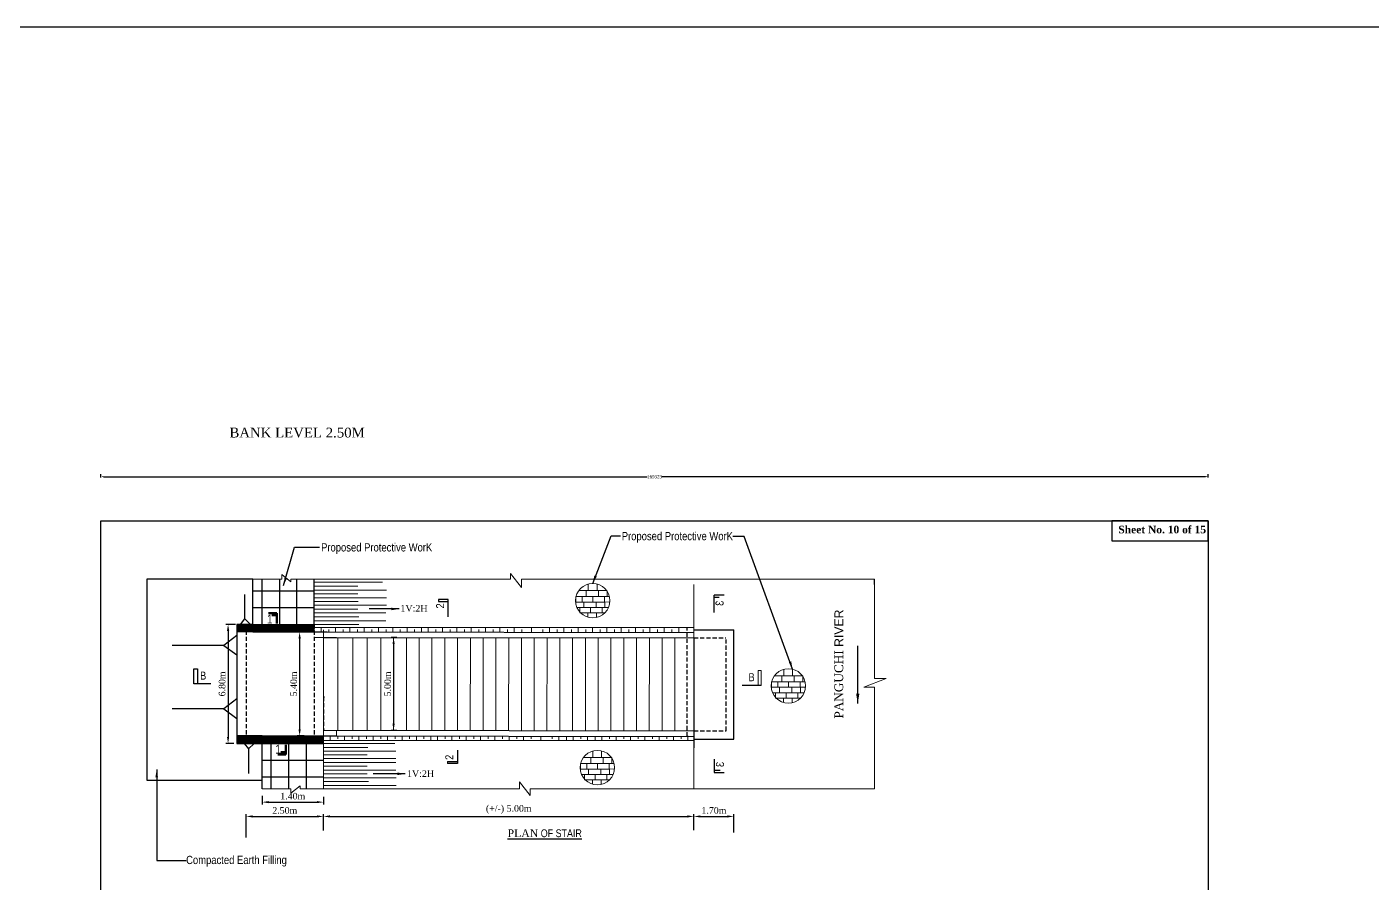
# Model space of a CAD drawing. Header units: metres. Extents: x -2434 to 11656, y -15288 to 8109.
# Drawn here: x 3383.1 to 3588.8, y -11670.1 to -11539.2 of the extents above; entities that cross this region are included whole.
import ezdxf

# ---------------------------------------------------------------- set-up
doc = ezdxf.new("R2010")
doc.units = ezdxf.units.M
doc.linetypes.add('DASHEDX2', pattern=[38.1, 25.4, -12.7])
doc.layers.add('Blocks', color=11, linetype='Continuous', lineweight=9)
doc.layers.add('Layer1', color=7, linetype='Continuous', lineweight=13)
doc.layers.add('LINE', color=7, linetype='Continuous')
doc.styles.add('Arial-50', font='arial.ttf')
doc.styles.get("Standard").update_dxf_attribs({"font": 'times.ttf'})
doc.styles.add('TIMES', font='ARIALN.TTF')
doc.dimstyles.get("Standard").update_dxf_attribs({"dimtxt": 0.5, "dimasz": 0.4075, "dimexe": 0.364, "dimexo": 0.219, "dimgap": 0.09, "dimtad": 0, "dimdec": 0, "dimlfac": 1000, "dimzin": 0, "dimdsep": 46, "dimtxsty": 'Standard', "dimcen": 0.09, "dimadec": 0, "dimazin": 0, "dimtfac": 1, "dimtdec": 0, "dimtofl": 0, "dimtmove": 0, "dimatfit": 3, "dimfxl": 1, "dimtolj": 1, "dimtzin": 0, "dimarcsym": 0})
pattern_1 = [(45, (2405.6967, -11189.9707), (-2.245064, 2.245064), [])]
pattern_2 = [(45, (2405.69672, -11189.9707), (-0.0377170757, 0.0377170757), [])]
pattern_3 = [(0, (2405.69672, -11189.9707), (0, 0.129921), [0.094488, -0.035433]), (90, (2405.69672, -11189.9707), (-0.129921, 8e-18), [0.094488, -0.035433])]

# ---------------------------------------------------------------- blocks, each defined once
blk = doc.blocks.new('*D489')
at = {"layer": 'Defpoints', "color": 0, "lineweight": -3}
for p in [(3485.09, -11659.91), (3428.44, -11661.9), (3485.09, -11662.25)]:
    blk.add_point(p, dxfattribs=at)
at = {"layer": 'Layer1', "color": 0, "lineweight": -2}
for p, q in [((3428.44, -11661.68), (3428.44, -11659.55)), ((3485.09, -11662.03), (3485.09, -11659.55))]:
    blk.add_line(p, q, dxfattribs=at)
at = {"layer": 'Layer1', "color": 7, "lineweight": -2}
blk.add_line((3429.44, -11659.91), (3484.09, -11659.91), dxfattribs=at)
at = {"layer": 'Layer1', "color": 7, "lineweight": -3}
for points in [[(3429.44, -11659.75), (3429.44, -11660.08), (3428.44, -11659.91)], [(3484.09, -11659.75), (3484.09, -11660.08), (3485.09, -11659.91)]]:
    blk.add_solid(points, dxfattribs=at)
at = {"layer": 'Layer1', "color": 0, "lineweight": 30, "insert": (3456.77, -11658.84), "char_height": 1, "attachment_point": 5}
blk.add_mtext('\\A1;(+/-) 5.00m', dxfattribs=at)
blk = doc.blocks.new('*D490')
at = {"layer": 'Defpoints', "color": 0, "lineweight": -3}
for p in [(3491.21, -11659.91), (3485.09, -11662.25), (3491.21, -11662.6)]:
    blk.add_point(p, dxfattribs=at)
at = {"layer": 'Layer1', "color": 0, "lineweight": -2}
for p, q in [((3485.09, -11662.03), (3485.09, -11659.55)), ((3491.21, -11662.38), (3491.21, -11659.55))]:
    blk.add_line(p, q, dxfattribs=at)
at = {"layer": 'Layer1', "color": 7, "lineweight": -2}
blk.add_line((3486.09, -11659.91), (3490.21, -11659.91), dxfattribs=at)
at = {"layer": 'Layer1', "color": 7, "lineweight": -3}
for points in [[(3486.09, -11659.75), (3486.09, -11660.08), (3485.09, -11659.91)], [(3490.21, -11659.75), (3490.21, -11660.08), (3491.21, -11659.91)]]:
    blk.add_solid(points, dxfattribs=at)
at = {"layer": 'Layer1', "color": 0, "lineweight": 30, "insert": (3488.15, -11659), "char_height": 1, "attachment_point": 5}
blk.add_mtext('\\A1;1.70m', dxfattribs=at)
blk = doc.blocks.new('*D491')
at = {"layer": 'Defpoints', "color": 0, "lineweight": -3}
for p in [(3428.44, -11659.91), (3416.6, -11663.35), (3428.44, -11662.29)]:
    blk.add_point(p, dxfattribs=at)
at = {"layer": 'Layer1', "color": 0, "lineweight": -2}
for p, q in [((3416.6, -11663.13), (3416.6, -11659.55)), ((3428.44, -11662.07), (3428.44, -11659.55))]:
    blk.add_line(p, q, dxfattribs=at)
at = {"layer": 'Layer1', "color": 7, "lineweight": -2}
blk.add_line((3417.6, -11659.91), (3427.44, -11659.91), dxfattribs=at)
at = {"layer": 'Layer1', "color": 7, "lineweight": -3}
for points in [[(3417.6, -11659.75), (3417.6, -11660.08), (3416.6, -11659.91)], [(3427.44, -11659.75), (3427.44, -11660.08), (3428.44, -11659.91)]]:
    blk.add_solid(points, dxfattribs=at)
at = {"layer": 'Layer1', "color": 0, "lineweight": 30, "insert": (3422.52, -11659), "char_height": 1, "attachment_point": 5}
blk.add_mtext('\\A1;2.50m', dxfattribs=at)
blk = doc.blocks.new('*D500')
at = {"layer": 'Defpoints', "color": 0, "lineweight": -3}
for p in [(3439.87, -11632.55), (3439.16, -11646.75), (3439.86, -11646.75)]:
    blk.add_point(p, dxfattribs=at)
at = {"layer": 'Layer1', "color": 0, "lineweight": -2}
for p, q in [((3439.65, -11632.55), (3438.8, -11632.55)), ((3439.64, -11646.75), (3438.8, -11646.75))]:
    blk.add_line(p, q, dxfattribs=at)
at = {"layer": 'Layer1', "color": 7, "lineweight": -2}
blk.add_line((3439.16, -11633.55), (3439.16, -11645.75), dxfattribs=at)
at = {"layer": 'Layer1', "color": 7, "lineweight": -3}
for points in [[(3438.99, -11633.55), (3439.33, -11633.55), (3439.16, -11632.55)], [(3438.99, -11645.75), (3439.33, -11645.75), (3439.16, -11646.75)]]:
    blk.add_solid(points, dxfattribs=at)
at = {"layer": 'Layer1', "color": 0, "lineweight": 30, "insert": (3438.25, -11639.65), "char_height": 1, "attachment_point": 5, "rotation": 90}
blk.add_mtext('\\A1;5.00m', dxfattribs=at)
blk = doc.blocks.new('*D501')
at = {"layer": 'Defpoints', "color": 0, "lineweight": -3}
for p in [(3425.73, -11631.71), (3424.79, -11647.59), (3425.73, -11647.59)]:
    blk.add_point(p, dxfattribs=at)
at = {"layer": 'Layer1', "color": 0, "lineweight": -2}
for p, q in [((3425.51, -11631.71), (3424.43, -11631.71)), ((3425.51, -11647.59), (3424.43, -11647.59))]:
    blk.add_line(p, q, dxfattribs=at)
at = {"layer": 'Layer1', "color": 7, "lineweight": -2}
blk.add_line((3424.79, -11632.71), (3424.79, -11646.59), dxfattribs=at)
at = {"layer": 'Layer1', "color": 7, "lineweight": -3}
for points in [[(3424.62, -11632.71), (3424.96, -11632.71), (3424.79, -11631.71)], [(3424.62, -11646.59), (3424.96, -11646.59), (3424.79, -11647.59)]]:
    blk.add_solid(points, dxfattribs=at)
at = {"layer": 'Layer1', "color": 0, "lineweight": 30, "insert": (3423.88, -11639.65), "char_height": 1, "attachment_point": 5, "rotation": 90}
blk.add_mtext('\\A1;5.40m', dxfattribs=at)
blk = doc.blocks.new('*D130')
at = {"layer": 'Defpoints', "color": 0, "lineweight": -3}
for p in [(3415.2, -11630.55), (3413.85, -11648.75), (3414.93, -11648.75)]:
    blk.add_point(p, dxfattribs=at)
at = {"layer": 'Layer1', "color": 0, "lineweight": -2}
for p, q in [((3414.99, -11630.55), (3413.49, -11630.55)), ((3414.71, -11648.75), (3413.49, -11648.75))]:
    blk.add_line(p, q, dxfattribs=at)
at = {"layer": 'Layer1', "color": 7, "lineweight": -2}
blk.add_line((3413.85, -11631.55), (3413.85, -11647.75), dxfattribs=at)
at = {"layer": 'Layer1', "color": 7, "lineweight": -3}
for points in [[(3413.68, -11631.55), (3414.02, -11631.55), (3413.85, -11630.55)], [(3413.68, -11647.75), (3414.02, -11647.75), (3413.85, -11648.75)]]:
    blk.add_solid(points, dxfattribs=at)
at = {"layer": 'Layer1', "color": 0, "lineweight": 30, "insert": (3412.94, -11639.65), "char_height": 1, "attachment_point": 5, "rotation": 90}
blk.add_mtext('\\A1;6.80m', dxfattribs=at)
blk = doc.blocks.new('*D131')
at = {"layer": 'Defpoints', "color": 0, "lineweight": -3}
for p in [(3419.05, -11656.55), (3428.43, -11656.68), (3428.43, -11657.73)]:
    blk.add_point(p, dxfattribs=at)
at = {"layer": 'Layer1', "color": 0, "lineweight": -2}
for p, q in [((3419.05, -11656.77), (3419.05, -11658.09)), ((3428.43, -11656.9), (3428.43, -11658.09))]:
    blk.add_line(p, q, dxfattribs=at)
at = {"layer": 'Layer1', "color": 7, "lineweight": -2}
blk.add_line((3420.05, -11657.73), (3427.43, -11657.73), dxfattribs=at)
at = {"layer": 'Layer1', "color": 7, "lineweight": -3}
for points in [[(3420.05, -11657.56), (3420.05, -11657.89), (3419.05, -11657.73)], [(3427.43, -11657.56), (3427.43, -11657.89), (3428.43, -11657.73)]]:
    blk.add_solid(points, dxfattribs=at)
at = {"layer": 'Layer1', "color": 0, "lineweight": 30, "insert": (3423.74, -11656.82), "char_height": 1, "attachment_point": 5}
blk.add_mtext('\\A1;1.40m', dxfattribs=at)
blk = doc.blocks.new('*D132')
at = {"color": 0, "lineweight": -2, "ltscale": 0.5}
for p, q in [((3394.41, -11608.11), (3394.41, -11607.59)), ((3394.81, -11607.96), (3477.94, -11607.96)), ((3563.32, -11607.96), (3480.19, -11607.96)), ((3563.73, -11608.11), (3563.73, -11607.59))]:
    blk.add_line(p, q, dxfattribs=at)
at = {"color": 0, "linetype": 'Continuous', "lineweight": -3, "ltscale": 0.5}
for points in [[(3394.81, -11607.89), (3394.81, -11608.02), (3394.41, -11607.96)], [(3563.32, -11607.89), (3563.32, -11608.02), (3563.73, -11607.96)]]:
    blk.add_solid(points, dxfattribs=at)
at = {"layer": 'Defpoints', "color": 0, "linetype": 'Continuous', "lineweight": -3, "ltscale": 0.5}
for p in [(3563.73, -11607.96), (3394.41, -11614.69), (3563.73, -11614.69)]:
    blk.add_point(p, dxfattribs=at)
at = {"color": 0, "linetype": 'Continuous', "lineweight": -3, "ltscale": 0.5, "insert": (3479.07, -11607.96), "char_height": 0.5, "attachment_point": 5}
blk.add_mtext('\\A1;169323', dxfattribs=at)

msp = doc.modelspace()

# ---------------------------------------------------------------- hatches: boundary and pattern name
at = {"linetype": 'Continuous', "lineweight": -3, "ltscale": 0.5}
h = msp.add_hatch(dxfattribs=at)
h.set_pattern_fill('ANSI31', color=0, style=0)
h.set_pattern_definition(pattern_1)
edge = h.paths.add_edge_path()
edge.add_line((3427.028387, -11630.687422), (3415.204163, -11630.687422))
edge.add_line((3415.204163, -11630.950835), (3427.051974, -11630.950835))
h = msp.add_hatch(dxfattribs=at)
h.set_pattern_fill('ANSI31', color=0, style=0)
h.set_pattern_definition(pattern_1)
edge = h.paths.add_edge_path()
edge.add_line((3427.028387, -11630.687422), (3415.204163, -11630.687422))
edge.add_line((3415.204163, -11630.950835), (3427.051974, -11630.950835))
at = {"linetype": 'ByBlock', "lineweight": 5, "ltscale": 0.5}
h = msp.add_hatch(dxfattribs=at)
h.set_pattern_fill('ANGLE', color=0, scale=0.0186, style=0)
h.set_pattern_definition(pattern_3)
h.paths.add_polyline_path([(3415.204163, -11630.950835), (3417.648569, -11630.950835), (3417.648569, -11631.707514), (3415.204163, -11631.707514)])
h = msp.add_hatch(dxfattribs=at)
h.set_pattern_fill('ANGLE', color=0, scale=0.0186, style=0)
h.set_pattern_definition(pattern_3)
h.paths.add_polyline_path([(3415.204163, -11647.587034), (3419.099949, -11647.587034), (3419.099949, -11648.34338), (3415.204163, -11648.34338)])
at = {"layer": 'Blocks', "linetype": 'ByBlock', "lineweight": 5, "ltscale": 0.5}
h = msp.add_hatch(dxfattribs=at)
h.set_pattern_fill('ANSI31', color=0, scale=0.0168, style=0)
h.set_pattern_definition(pattern_2)
h.paths.add_polyline_path([(3415.204163, -11630.687422), (3417.644955, -11630.687422), (3417.644955, -11630.950835), (3415.204163, -11630.950835)])
h = msp.add_hatch(dxfattribs=at)
h.set_pattern_fill('ANSI31', color=0, scale=0.0168, style=0)
h.set_pattern_definition([(45, (5542.28106, -8554.638006), (-0.0377170757, 0.0377170757), [])])
h.paths.add_polyline_path([(3422.410121, -11630.684859), (3417.651396, -11630.684859), (3417.651396, -11630.949998), (3422.410121, -11630.949998)])
h.paths.add_polyline_path([(3423.572764, -11630.684859), (3422.410121, -11630.684859), (3422.410121, -11630.949998), (3423.572764, -11630.949998)])
h = msp.add_hatch(dxfattribs=at)
h.set_pattern_fill('ANSI31', color=0, scale=0.0168, style=0)
h.set_pattern_definition([(45, (2220.313465, -11629.348785), (-0.0377170757, 0.0377170757), [])])
h.paths.add_polyline_path([(3425.641207, -11630.949998), (3425.641207, -11630.684655), (3423.572764, -11630.684859), (3423.572764, -11630.949998)])
h.paths.add_polyline_path([(3425.641207, -11630.684655), (3425.641207, -11630.949998), (3427.041511, -11630.949998), (3427.041485, -11630.684518)])
h = msp.add_hatch(dxfattribs=at)
h.set_pattern_fill('ANGLE', color=0, scale=0.0168, style=0)
h.set_pattern_definition([(0, (5542.28106, -8554.63801), (0, 0.117348), [0.085344, -0.032004]), (90, (5542.28106, -8554.63801), (-0.117348, 7e-18), [0.085344, -0.032004])])
h.paths.add_polyline_path([(3423.572763, -11631.231769), (3422.410121, -11631.231769), (3422.410121, -11631.707525), (3423.572763, -11631.707528)])
h.paths.add_polyline_path([(3423.572763, -11630.949998), (3422.410121, -11630.949998), (3422.410121, -11631.231769), (3423.572763, -11631.231769)])
h.paths.add_polyline_path([(3422.410121, -11630.949998), (3417.651396, -11630.949998), (3417.651395, -11631.231769), (3422.410121, -11631.231769)])
h.paths.add_polyline_path([(3422.410121, -11631.231769), (3417.651395, -11631.231769), (3417.651395, -11631.707514), (3422.410121, -11631.707525)])
h = msp.add_hatch(dxfattribs=at)
h.set_pattern_fill('ANGLE', color=0, scale=0.0168, style=0)
h.set_pattern_definition([(0, (2220.31346, -11629.34878), (0, 0.117348), [0.085344, -0.032004]), (90, (2220.31346, -11629.34878), (-0.117348, 7e-18), [0.085344, -0.032004])])
h.paths.add_polyline_path([(3423.572764, -11631.700943), (3425.641207, -11631.698647), (3425.641207, -11630.949998), (3423.572764, -11630.949998)])
h.paths.add_polyline_path([(3425.641207, -11631.698647), (3427.041585, -11631.697093), (3427.041511, -11630.949998), (3425.641207, -11630.949998)])
h = msp.add_hatch(dxfattribs=at)
h.set_pattern_fill('ANSI31', color=0, scale=0.0168, style=0)
h.set_pattern_definition(pattern_2)
h.paths.add_polyline_path([(3415.204163, -11648.34338), (3419.048043, -11648.34338), (3419.048043, -11648.606794), (3415.204163, -11648.606794)])
h = msp.add_hatch(dxfattribs=at)
h.set_pattern_fill('ANGLE', color=0, scale=0.0168, style=0)
h.set_pattern_definition([(0, (5543.68426, -8571.2474), (0, 0.117348), [0.085344, -0.032004]), (90, (5543.68426, -8571.2474), (-0.117348, 7e-18), [0.085344, -0.032004])])
h.paths.add_polyline_path([(3424.975965, -11647.841164), (3423.813323, -11647.841164), (3423.813323, -11648.316921), (3424.975964, -11648.316924)])
h.paths.add_polyline_path([(3424.975965, -11647.559394), (3423.813323, -11647.559394), (3423.813323, -11647.841164), (3424.975965, -11647.841164)])
h.paths.add_polyline_path([(3423.813323, -11647.559394), (3419.054597, -11647.559394), (3419.054597, -11647.841164), (3423.813323, -11647.841164)])
h.paths.add_polyline_path([(3423.813323, -11647.841164), (3419.054597, -11647.841164), (3419.054597, -11648.31691), (3423.813323, -11648.316921)])
h = msp.add_hatch(dxfattribs=at)
h.set_pattern_fill('ANSI31', color=0, scale=0.0168, style=0)
h.set_pattern_definition([(45, (5543.692274, -8572.26861), (-0.0377170757, 0.0377170757), [])])
h.paths.add_polyline_path([(3423.821337, -11648.315461), (3419.062612, -11648.315461), (3419.062612, -11648.5806), (3423.821337, -11648.5806)])
h.paths.add_polyline_path([(3424.983979, -11648.315461), (3423.821337, -11648.315461), (3423.821337, -11648.5806), (3424.983979, -11648.5806)])
h = msp.add_hatch(dxfattribs=at)
h.set_pattern_fill('ANGLE', color=0, scale=0.0168, style=0)
h.set_pattern_definition([(0, (2221.71667, -11645.95818), (0, 0.117348), [0.085344, -0.032004]), (90, (2221.71667, -11645.95818), (-0.117348, 7e-18), [0.085344, -0.032004])])
h.paths.add_polyline_path([(3424.975965, -11648.310339), (3427.044408, -11648.308043), (3427.044408, -11647.559394), (3424.975965, -11647.559394)])
h.paths.add_polyline_path([(3427.044408, -11648.308043), (3428.444786, -11648.306489), (3428.444713, -11647.559394), (3427.044408, -11647.559394)])
h = msp.add_hatch(dxfattribs=at)
h.set_pattern_fill('ANSI31', color=0, scale=0.0168, style=0)
h.set_pattern_definition([(45, (2221.72468, -11646.979387), (-0.0377170757, 0.0377170757), [])])
h.paths.add_polyline_path([(3427.052422, -11648.5806), (3427.052422, -11648.315258), (3424.983979, -11648.315461), (3424.983979, -11648.5806)])
h.paths.add_polyline_path([(3427.052422, -11648.315258), (3427.052422, -11648.5806), (3428.452727, -11648.5806), (3428.452701, -11648.31512)])

# ---------------------------------------------------------------- linework, layer by layer
at = {"color": 0, "linetype": 'Continuous', "lineweight": -3, "ltscale": 0.5}
for p, q in [((3417.646672, -11623.60907), (3401.441171, -11623.60907)), ((3401.441171, -11623.60907), (3401.441171, -11654.379779)), ((3417.647788, -11630.545014), (3417.647788, -11623.60907)), ((3419.04772, -11630.545014), (3419.04772, -11623.60907)), ((3421.739952, -11630.545014), (3421.739952, -11623.60907)), ((3424.381175, -11630.545014), (3424.381175, -11623.60907)), ((3427.037162, -11630.545014), (3427.027549, -11623.60907)), ((3512.714162, -11624.434225), (3512.714162, -11623.60907)), ((3416.413508, -11629.693037), (3416.413508, -11625.97068)), ((3417.647383, -11625.419349), (3427.02826, -11625.419349)), ((3417.646672, -11627.982182), (3427.027549, -11627.982182)), ((3417.648625, -11630.545014), (3415.204163, -11630.545014)), ((3415.204163, -11630.545014), (3415.204163, -11648.750286)), ((3427.028387, -11630.687422), (3415.204163, -11630.687422)), ((3415.734721, -11630.545014), (3416.413508, -11629.693037)), ((3416.413508, -11629.693037), (3417.263457, -11630.545014)), ((3417.647788, -11630.545014), (3427.037999, -11630.545014)), ((3415.204163, -11632.253099), (3413.208938, -11633.780648)), ((3415.204163, -11630.950835), (3427.051974, -11630.950835)), ((3417.648569, -11631.707514), (3415.204163, -11631.707514)), ((3485.091978, -11632.608142), (3485.091978, -11649.429468)), ((3413.208938, -11633.780648), (3405.28445, -11633.780648)), ((3413.208938, -11633.780648), (3415.204163, -11635.223489)), ((3415.204163, -11641.947082), (3413.208938, -11643.474631)), ((3413.208938, -11643.474631), (3405.28445, -11643.474631)), ((3413.208938, -11643.474631), (3415.204163, -11644.917472)), ((3419.04878, -11647.587034), (3415.204163, -11647.587034)), ((3428.42892, -11648.34338), (3415.204163, -11648.34338)), ((3415.204163, -11648.606794), (3428.452507, -11648.606794)), ((3415.204163, -11648.750286), (3428.452348, -11648.750286)), ((3416.288986, -11648.750286), (3416.967773, -11649.602263)), ((3416.967773, -11649.602263), (3417.817722, -11648.750286)), ((3419.048043, -11655.685479), (3419.048043, -11648.750286)), ((3420.44909, -11655.685479), (3420.44909, -11648.750286)), ((3423.141323, -11655.685479), (3423.141323, -11648.750286)), ((3425.782545, -11648.750286), (3425.782545, -11655.685479)), ((3416.967773, -11649.602263), (3416.967773, -11653.32462)), ((3419.048043, -11651.313118), (3428.42892, -11651.313118)), ((3401.441171, -11654.379779), (3419.048043, -11654.379779)), ((3419.047332, -11653.87595), (3428.428209, -11653.87595))]:
    msp.add_line(p, q, dxfattribs=at)
msp.add_lwpolyline([(1816.766285, -11539.184507), (4613.12762, -11539.184507), (4613.12762, -11792.229715), (1816.766285, -11792.229715)], close=True, dxfattribs=at)
at = {"color": 7, "lineweight": 30, "ltscale": 0.18}
msp.add_lwpolyline([(3563.729879, -11614.69264), (3549.015002, -11614.69264), (3549.015002, -11617.779491), (3563.729879, -11617.779491)], close=True, dxfattribs=at)
at = {"layer": 'Blocks', "color": 0, "lineweight": 13, "ltscale": 0.05}
for p, q in [((3417.646672, -11623.60907), (3422.046112, -11623.60907)), ((3422.046112, -11623.60907), (3422.046112, -11622.933966)), ((3422.046112, -11622.933966), (3423.471111, -11624.063752)), ((3423.471111, -11623.60907), (3427.037127, -11623.60907)), ((3423.471111, -11624.063752), (3423.471111, -11623.60907)), ((3427.029921, -11624.115675), (3437.448688, -11624.115675)), ((3427.037127, -11623.60907), (3457.059608, -11623.60907)), ((3457.059608, -11623.60907), (3457.059608, -11622.784819)), ((3457.059608, -11622.784819), (3458.712721, -11624.891354)), ((3458.712721, -11624.891354), (3458.712721, -11623.60907)), ((3458.712721, -11623.60907), (3512.714162, -11623.60907)), ((3468.933429, -11624.369534), (3468.933372, -11625.37903)), ((3470.267265, -11624.362441), (3470.267205, -11625.379467)), ((3485.090174, -11632.605342), (3485.090174, -11624.434225)), ((3512.714162, -11638.835276), (3512.714162, -11624.434225)), ((3427.038187, -11624.71982), (3433.712228, -11624.71982)), ((3427.038187, -11625.298141), (3438.089892, -11625.298141)), ((3427.038187, -11625.876462), (3433.6901, -11625.876462)), ((3427.038187, -11626.467256), (3438.090374, -11626.467256)), ((3472.176243, -11626.288238), (3467.051101, -11626.290286)), ((3467.051101, -11626.290286), (3467.051101, -11627.128774)), ((3467.471466, -11625.378552), (3471.75739, -11625.379955)), ((3468.013245, -11626.289901), (3468.013245, -11627.124766)), ((3468.626808, -11625.37893), (3468.626778, -11626.306368)), ((3469.613672, -11626.289262), (3469.613672, -11627.124127)), ((3470.474883, -11625.379535), (3470.474853, -11626.306973)), ((3471.422304, -11626.288539), (3471.422304, -11627.123404)), ((3471.820938, -11625.47255), (3471.820938, -11626.307414)), ((3427.038187, -11627.045577), (3433.719357, -11627.045577)), ((3427.038187, -11627.623899), (3438.090374, -11627.623899)), ((3427.038187, -11628.214693), (3433.686831, -11628.214693)), ((3467.051101, -11627.128774), (3472.250589, -11627.107116)), ((3467.051101, -11627.128774), (3471.464182, -11627.130218)), ((3472.036306, -11627.965819), (3467.184595, -11627.949594)), ((3467.656489, -11627.94757), (3467.656489, -11628.782435)), ((3468.270022, -11627.129173), (3468.270022, -11627.964037)), ((3469.256916, -11627.946931), (3469.256916, -11628.781796)), ((3470.118097, -11627.129778), (3470.118097, -11627.964642)), ((3471.065549, -11627.946208), (3471.065549, -11628.781073)), ((3471.464182, -11627.130218), (3471.464182, -11627.965083)), ((3427.038187, -11628.793014), (3437.956245, -11628.793014)), ((3427.038187, -11629.371335), (3433.833868, -11629.371335)), ((3427.038187, -11629.982986), (3437.956245, -11629.982986)), ((3427.038187, -11630.561308), (3433.833868, -11630.561308)), ((3467.656489, -11628.782435), (3471.498325, -11628.766432)), ((3468.844004, -11628.777488), (3468.844004, -11629.443157)), ((3470.179698, -11628.771925), (3470.179698, -11629.496607)), ((3430.408716, -11632.531674), (3427.037353, -11632.531648)), ((3428.074492, -11631.705223), (3428.074492, -11631.028213)), ((3428.439961, -11647.597456), (3428.438368, -11631.386463)), ((3429.237498, -11631.703869), (3429.237498, -11631.310606)), ((3430.267032, -11631.702671), (3430.267032, -11631.025661)), ((3431.430038, -11631.701317), (3431.430038, -11631.310606)), ((3432.459572, -11631.700118), (3432.459572, -11631.023108)), ((3433.622578, -11631.698765), (3433.622578, -11631.310606)), ((3434.652112, -11631.697566), (3434.652112, -11631.020556)), ((3435.815118, -11631.696212), (3435.815118, -11631.310606)), ((3436.844652, -11631.695014), (3436.844652, -11631.018003)), ((3438.007658, -11631.69366), (3438.007658, -11631.310606)), ((3439.037192, -11631.705223), (3439.037192, -11631.015451)), ((3440.14876, -11631.69366), (3440.14876, -11631.310606)), ((3441.229732, -11631.689909), (3441.229732, -11631.012898)), ((3442.358048, -11631.69366), (3442.358048, -11631.310606)), ((3443.422272, -11631.687356), (3443.422272, -11631.010346)), ((3444.451803, -11631.683083), (3444.451803, -11631.009148)), ((3445.614809, -11631.681729), (3445.614809, -11631.310606)), ((3446.644343, -11631.68053), (3446.644343, -11631.006595)), ((3447.807349, -11631.679176), (3447.807349, -11631.310606)), ((3448.836883, -11631.677978), (3448.836883, -11631.004043)), ((3449.999889, -11631.676624), (3449.999889, -11631.310606)), ((3451.029423, -11631.675425), (3451.029423, -11631.00149)), ((3452.192429, -11631.674071), (3452.192429, -11631.310606)), ((3453.221963, -11631.672873), (3453.221963, -11630.998938)), ((3454.384969, -11631.671519), (3454.384969, -11631.310606)), ((3455.414504, -11631.683083), (3455.414504, -11630.996385)), ((3456.577509, -11631.681729), (3456.577509, -11631.310606)), ((3457.607044, -11631.667768), (3457.607044, -11630.993833)), ((3458.770049, -11631.666414), (3458.770049, -11631.310606)), ((3460.271183, -11631.665215), (3460.271183, -11630.990731)), ((3461.99212, -11631.703869), (3461.99212, -11631.310606)), ((3463.021655, -11631.702671), (3463.021655, -11630.987529)), ((3464.18466, -11631.701317), (3464.18466, -11631.310606)), ((3465.214195, -11631.700118), (3465.214195, -11630.984977)), ((3466.3772, -11631.698765), (3466.3772, -11631.310606)), ((3467.406735, -11631.697566), (3467.406735, -11630.982425)), ((3468.56974, -11631.696212), (3468.56974, -11631.310606)), ((3469.599275, -11631.695014), (3469.599275, -11630.979872)), ((3470.76228, -11631.69366), (3470.76228, -11631.310606)), ((3471.791815, -11631.705223), (3471.791815, -11630.97732)), ((3472.95482, -11631.703869), (3472.95482, -11631.310606)), ((3473.984355, -11631.689909), (3473.984355, -11630.974767)), ((3475.147361, -11631.688555), (3475.147361, -11631.310606)), ((3476.176895, -11631.687356), (3476.176895, -11630.972215)), ((3477.339901, -11631.686002), (3477.339901, -11631.310606)), ((3478.369435, -11631.684804), (3478.369435, -11630.969662)), ((3479.532441, -11631.68345), (3479.532441, -11631.310606)), ((3480.561975, -11631.682251), (3480.561975, -11630.96711)), ((3481.724981, -11631.680897), (3481.724981, -11631.310606)), ((3482.754515, -11631.695014), (3482.754515, -11630.964557)), ((3512.714162, -11638.835276), (3512.714162, -11632.700994)), ((3495.363331, -11637.623644), (3494.885772, -11637.623644)), ((3494.885772, -11637.623644), (3494.885772, -11639.872844)), ((3495.363331, -11639.872844), (3495.363331, -11637.623644)), ((3497.389327, -11638.418342), (3501.675252, -11638.419745)), ((3498.54467, -11638.41872), (3498.54464, -11639.346158)), ((3498.85129, -11637.409324), (3498.851233, -11638.41882)), ((3500.185127, -11637.402231), (3500.185067, -11638.419257)), ((3500.392745, -11638.419325), (3500.392715, -11639.346763)), ((3501.7388, -11638.512339), (3501.7388, -11639.347204)), ((3514.504957, -11638.835276), (3511.069221, -11640.12642)), ((3512.714162, -11638.835276), (3514.504957, -11638.835276)), ((3502.094104, -11639.328028), (3496.968963, -11639.330076)), ((3496.968963, -11639.330076), (3496.968963, -11640.168564)), ((3496.968963, -11640.168564), (3502.168451, -11640.146906)), ((3496.968963, -11640.168564), (3501.382044, -11640.170008)), ((3501.954168, -11641.005609), (3497.102456, -11640.989384)), ((3497.574351, -11640.98736), (3497.574351, -11641.822225)), ((3497.931106, -11639.329691), (3497.931106, -11640.164556)), ((3498.187884, -11640.168963), (3498.187884, -11641.003827)), ((3499.174778, -11640.986721), (3499.174778, -11641.821585)), ((3499.531534, -11639.329052), (3499.531534, -11640.163917)), ((3500.035959, -11640.169568), (3500.035959, -11641.004432)), ((3500.98341, -11640.985998), (3500.98341, -11641.820863)), ((3501.340166, -11639.328329), (3501.340166, -11640.163194)), ((3501.382044, -11640.170008), (3501.382044, -11641.004873)), ((3511.069221, -11640.12642), (3512.714162, -11640.12642)), ((3512.714162, -11641.098419), (3512.714162, -11640.12642)), ((3512.714162, -11655.685479), (3512.714162, -11640.12642)), ((3497.574351, -11641.822225), (3501.416186, -11641.806222)), ((3498.761866, -11641.817278), (3498.761866, -11642.482947)), ((3500.09756, -11641.811715), (3500.09756, -11642.536397)), ((3512.714162, -11643.922697), (3512.714162, -11643.888477)), ((3512.714162, -11655.685479), (3512.714162, -11644.540863)), ((3512.714162, -11655.685479), (3512.714162, -11644.540863)), ((3430.41052, -11647.599642), (3430.41052, -11646.73721)), ((3428.439557, -11648.777731), (3439.357615, -11648.777731)), ((3428.444652, -11655.685479), (3428.453627, -11647.597471)), ((3429.483158, -11647.601731), (3429.483158, -11648.263515)), ((3430.646164, -11647.603085), (3430.646164, -11648.031809)), ((3431.675698, -11647.604284), (3431.675698, -11648.266067)), ((3432.838704, -11647.605638), (3432.838704, -11648.031809)), ((3433.868238, -11647.606836), (3433.868238, -11648.268619)), ((3435.031244, -11647.60819), (3435.031244, -11648.031809)), ((3436.060778, -11647.609389), (3436.060778, -11648.271172)), ((3437.223784, -11647.610742), (3437.223784, -11648.031809)), ((3438.253318, -11647.611941), (3438.253318, -11648.273724)), ((3439.416324, -11647.613295), (3439.416324, -11648.031809)), ((3440.445858, -11647.601731), (3440.445858, -11648.276277)), ((3441.608864, -11647.603085), (3441.608864, -11648.031809)), ((3442.638398, -11647.617046), (3442.638398, -11648.278829)), ((3443.801404, -11647.6184), (3443.801404, -11648.031809)), ((3444.830938, -11647.619598), (3444.830938, -11648.281382)), ((3445.860469, -11647.623872), (3445.860469, -11648.28258)), ((3447.023475, -11647.625226), (3447.023475, -11648.031809)), ((3448.053009, -11647.626424), (3448.053009, -11648.285133)), ((3449.216015, -11647.627778), (3449.216015, -11648.031809)), ((3450.245549, -11647.628977), (3450.245549, -11648.287685)), ((3451.408555, -11647.630331), (3451.408555, -11648.031809)), ((3452.438089, -11647.631529), (3452.438089, -11648.290237)), ((3453.601095, -11647.632883), (3453.601095, -11648.031809)), ((3454.630629, -11647.634082), (3454.630629, -11648.29279)), ((3455.793635, -11647.635436), (3455.793635, -11648.031809)), ((3456.82317, -11647.623872), (3456.82317, -11648.295342)), ((3457.986175, -11647.625226), (3457.986175, -11648.031809)), ((3459.01571, -11647.639187), (3459.01571, -11648.297895)), ((3460.178715, -11647.640541), (3460.178715, -11648.031809)), ((3461.679849, -11647.641739), (3461.679849, -11648.300996)), ((3463.400786, -11647.64123), (3463.400786, -11648.031809)), ((3464.430321, -11647.642428), (3464.430321, -11648.304198)), ((3465.593326, -11647.643782), (3465.593326, -11648.208308)), ((3466.622861, -11647.644981), (3466.622861, -11648.306751)), ((3467.785866, -11647.646334), (3467.785866, -11648.031809)), ((3468.815401, -11647.647533), (3468.815401, -11648.309303)), ((3469.978406, -11647.648887), (3469.978406, -11648.213413)), ((3471.007941, -11647.650085), (3471.007941, -11648.311856)), ((3472.170946, -11647.651439), (3472.170946, -11648.031809)), ((3473.200481, -11647.652638), (3473.200481, -11648.314408)), ((3474.363486, -11647.653992), (3474.363486, -11648.031809)), ((3475.393021, -11647.65519), (3475.393021, -11648.31696)), ((3476.556027, -11647.656544), (3476.556027, -11648.031809)), ((3477.585561, -11647.619598), (3477.585561, -11648.319513)), ((3478.748567, -11647.620952), (3478.748567, -11648.031809)), ((3479.778101, -11647.622151), (3479.778101, -11648.322065)), ((3480.941107, -11647.623505), (3480.941107, -11648.031809)), ((3481.970641, -11647.624703), (3481.970641, -11648.324618)), ((3483.133647, -11647.626057), (3483.133647, -11648.031809)), ((3484.163181, -11647.611941), (3484.163181, -11648.32717)), ((3485.091978, -11647.673312), (3485.091978, -11655.685479)), ((3428.439557, -11649.356053), (3435.235238, -11649.356053)), ((3428.439961, -11649.923213), (3439.492148, -11649.923213)), ((3428.439961, -11650.501535), (3435.121132, -11650.501535)), ((3428.439961, -11651.079856), (3439.492148, -11651.079856)), ((3468.18227, -11650.91199), (3472.468194, -11650.913393)), ((3469.337612, -11650.912368), (3469.337582, -11651.839807)), ((3469.644233, -11649.902972), (3469.644176, -11650.912468)), ((3470.978069, -11649.895879), (3470.97801, -11650.912905)), ((3471.185688, -11650.912973), (3471.185657, -11651.840412)), ((3472.531742, -11651.005988), (3472.531742, -11651.840852)), ((3428.439961, -11651.67065), (3439.492148, -11651.67065)), ((3428.439961, -11652.248971), (3435.121132, -11652.248971)), ((3428.439961, -11652.827292), (3439.492148, -11652.827292)), ((3447.40447, -11651.52423), (3447.40447, -11651.822933)), ((3472.887047, -11651.821676), (3467.761906, -11651.823724)), ((3467.761906, -11651.823724), (3467.761906, -11652.662212)), ((3467.761906, -11652.662212), (3472.961393, -11652.640554)), ((3467.761906, -11652.662212), (3472.174987, -11652.663657)), ((3468.724049, -11651.823339), (3468.724049, -11652.658204)), ((3468.980826, -11652.662611), (3468.980826, -11653.497476)), ((3470.324476, -11651.8227), (3470.324476, -11652.657565)), ((3470.828902, -11652.663216), (3470.828902, -11653.498081)), ((3472.133109, -11651.821977), (3472.133109, -11652.656842)), ((3472.174987, -11652.663657), (3472.174987, -11653.498521)), ((3423.447887, -11656.360582), (3424.872886, -11655.230796)), ((3424.872886, -11655.230796), (3424.872886, -11655.685479)), ((3428.431695, -11655.178874), (3439.541678, -11655.178874)), ((3428.439961, -11653.418086), (3435.131703, -11653.418086)), ((3428.439961, -11653.996407), (3439.541678, -11653.996407)), ((3428.439961, -11654.574729), (3435.332173, -11654.574729)), ((3458.393845, -11655.685479), (3458.393845, -11654.613877)), ((3458.393845, -11654.613877), (3460.046958, -11656.720412)), ((3472.74711, -11653.499258), (3467.895399, -11653.483032)), ((3468.367293, -11653.481008), (3468.367293, -11654.315873)), ((3468.367293, -11654.315873), (3472.209129, -11654.29987)), ((3469.554809, -11654.310927), (3469.554809, -11654.976595)), ((3469.967721, -11653.480369), (3469.967721, -11654.315234)), ((3470.890503, -11654.305363), (3470.890503, -11655.030045)), ((3471.776353, -11653.479646), (3471.776353, -11654.314511)), ((3419.048043, -11655.685479), (3423.447887, -11655.685479)), ((3423.447887, -11655.685479), (3423.447887, -11656.360582)), ((3424.872886, -11655.685479), (3428.438901, -11655.685479)), ((3428.438901, -11655.685479), (3458.393845, -11655.685479)), ((3460.046958, -11655.685479), (3496.43331, -11655.685479)), ((3460.046958, -11656.720412), (3460.046958, -11655.685479)), ((3496.43331, -11655.685479), (3512.714162, -11655.685479))]:
    msp.add_line(p, q, dxfattribs=at)
at = {"layer": 'Blocks', "color": 0, "linetype": 'ByBlock', "lineweight": 50, "ltscale": 0.5}
for p, q in [((3420.045459, -11628.844638), (3421.300061, -11628.844638)), ((3421.300061, -11629.143931), (3420.535836, -11629.143931)), ((3421.300061, -11628.844638), (3421.300061, -11630.430558)), ((3422.701052, -11648.944411), (3422.701052, -11650.448759)), ((3422.701052, -11650.448759), (3421.44645, -11650.448759)), ((3421.936828, -11650.083706), (3422.701052, -11650.083706))]:
    msp.add_line(p, q, dxfattribs=at)
at = {"layer": 'Blocks', "color": 0, "lineweight": 13, "ltscale": 0.5}
for p, q in [((3430.630104, -11646.737494), (3430.630104, -11632.537483)), ((3432.902457, -11646.740443), (3432.902457, -11632.540432)), ((3435.101793, -11646.74348), (3435.101793, -11632.543285)), ((3437.198013, -11646.746017), (3437.198013, -11632.546005)), ((3439.153358, -11646.748553), (3439.165163, -11632.548557)), ((3441.108703, -11646.75109), (3441.120508, -11632.551094)), ((3443.064048, -11646.753627), (3443.075853, -11632.55363)), ((3445.019393, -11646.756164), (3445.031198, -11632.556167)), ((3446.974738, -11646.758701), (3446.986543, -11632.558704)), ((3448.930083, -11646.761238), (3448.941888, -11632.561241)), ((3450.885428, -11646.763775), (3450.897233, -11632.563778)), ((3452.840773, -11646.766311), (3452.852578, -11632.566315)), ((3454.796118, -11646.768848), (3454.807923, -11632.568852)), ((3456.751463, -11646.771385), (3456.763268, -11632.571389)), ((3458.706808, -11646.773922), (3458.718613, -11632.573925)), ((3460.662153, -11646.776459), (3460.673958, -11632.576462)), ((3462.617498, -11646.778996), (3462.629303, -11632.578999)), ((3464.572843, -11646.781533), (3464.584648, -11632.581536)), ((3466.528188, -11646.784069), (3466.539993, -11632.584073)), ((3468.483533, -11646.786606), (3468.495338, -11632.58661)), ((3470.438878, -11646.789143), (3470.450683, -11632.589147)), ((3472.394223, -11646.79168), (3472.406028, -11632.591683)), ((3474.349568, -11646.794217), (3474.361373, -11632.59422)), ((3476.304913, -11646.796754), (3476.316718, -11632.596757)), ((3478.260258, -11646.799291), (3478.272063, -11632.599294)), ((3480.215603, -11646.801828), (3480.227408, -11632.601831)), ((3482.170948, -11646.804364), (3482.182753, -11632.604368))]:
    msp.add_line(p, q, dxfattribs=at)
at = {"layer": 'Blocks', "color": 0, "lineweight": 13, "ltscale": 0.05}
msp.add_lwpolyline([(3427.037153, -11623.60907), (3427.037153, -11624.496864)], dxfattribs=at)
for centre in [(3469.613924, -11626.919128), (3499.531785, -11639.958918), (3470.324728, -11652.452566)]:
    msp.add_circle(centre, 2.638845, dxfattribs=at)
at = {"layer": 'Layer1', "color": 7, "lineweight": 30}
for p, q in [((3489.696007, -11626.080364), (3488.170393, -11626.080364)), ((3488.170393, -11628.71928), (3488.170393, -11626.080364)), ((3488.170393, -11626.379067), (3488.9332, -11626.379067)), ((3447.528713, -11626.757748), (3446.003099, -11626.757748)), ((3446.003099, -11626.757748), (3446.003099, -11627.056452)), ((3446.003099, -11627.056452), (3447.528713, -11627.056452)), ((3447.528713, -11629.396665), (3447.528713, -11626.757748)), ((3417.648569, -11631.707514), (3429.009583, -11631.694906)), ((3427.038187, -11631.02942), (3485.090174, -11630.961838)), ((3427.038914, -11631.709485), (3485.090174, -11631.775436)), ((3428.438481, -11632.53464), (3485.090174, -11632.600591)), ((3485.08977, -11631.400783), (3491.212981, -11631.399789)), ((3491.213462, -11648.11318), (3491.212963, -11631.399789)), ((3408.588984, -11639.634839), (3408.588984, -11637.352592)), ((3408.588984, -11637.352592), (3409.161435, -11637.352592)), ((3409.161435, -11637.352592), (3409.161435, -11639.634839)), ((3411.2279, -11639.634839), (3408.588984, -11639.634839)), ((3495.363331, -11639.872844), (3492.447866, -11639.872844)), ((3428.439375, -11641.633753), (3428.57797, -11641.633754)), ((3428.439375, -11641.633753), (3428.439961, -11641.633753)), ((3428.439877, -11646.734833), (3428.57797, -11646.734833)), ((3428.57797, -11646.734833), (3485.091978, -11646.808154)), ((3419.04878, -11647.587034), (3430.41052, -11647.599642)), ((3428.439961, -11647.60053), (3485.091978, -11647.666481)), ((3428.439961, -11648.2623), (3485.091978, -11648.328251)), ((3485.091978, -11648.112296), (3491.213462, -11648.113124)), ((3448.930083, -11649.784223), (3448.930083, -11651.822933)), ((3488.172197, -11651.167894), (3488.172197, -11653.206605)), ((3447.40447, -11651.52423), (3448.930083, -11651.52423)), ((3448.930083, -11651.822933), (3447.40447, -11651.822933)), ((3489.111203, -11652.907901), (3488.172197, -11652.907901)), ((3488.172197, -11653.206605), (3489.69781, -11653.206605))]:
    msp.add_line(p, q, dxfattribs=at)
at = {"layer": 'Layer1', "color": 7, "linetype": 'DASHEDX2', "lineweight": 30, "ltscale": 0.025}
for p, q in [((3416.602892, -11630.545014), (3416.604696, -11648.750286)), ((3427.037162, -11630.545014), (3427.038914, -11648.750286)), ((3484.070697, -11647.672179), (3484.070865, -11630.963025)), ((3485.090174, -11632.600591), (3489.990524, -11632.601369)), ((3489.992328, -11646.808932), (3489.992233, -11632.601369)), ((3428.439961, -11641.633753), (3428.439961, -11646.734833)), ((3485.091998, -11646.808154), (3489.992348, -11646.808932))]:
    msp.add_line(p, q, dxfattribs=at)
at = {"layer": 'Layer1', "color": 7, "lineweight": 30}
msp.add_lwpolyline([(3527.697466, -11732.597799), (3394.406469, -11732.597799), (3394.406469, -11614.69264), (3563.729879, -11614.69264), (3563.729879, -11707.485892), (3563.729879, -11728.753729), (3563.729879, -11732.597799)], close=True, dxfattribs=at)

# ---------------------------------------------------------------- texts
at = {"color": 7, "lineweight": 30, "ltscale": 0.18, "insert": (3549.98586, -11615.461044), "char_height": 1.16319853, "width": 41.78171301, "attachment_point": 1}
msp.add_mtext('{\\fTimes New Roman|b1|i0|c0|p18;Sheet No. 10 of 15}', dxfattribs=at)
at = {"layer": 'Blocks', "color": 0, "linetype": 'ByBlock', "lineweight": 13, "ltscale": 0.5, "char_height": 1.26, "width": 34.36775309, "attachment_point": 1, "style": 'TIMES'}
for s, insert in [('\\A1;Proposed Protective WorK ', (3428.069991, -11618.138423)), ('\\A1;Proposed Protective WorK ', (3474.049248, -11616.414844)), ('\\A1;Compacted Earth Filling', (3407.434131, -11665.937099))]:
    msp.add_mtext(s, dxfattribs=dict(at, insert=insert))
at = {"layer": 'Layer1', "color": 7, "lineweight": 30, "char_height": 1.224216, "width": 2.60451954, "attachment_point": 1, "rotation": 90, "style": 'TIMES'}
for insert in [(3445.665463, -11628.113858), (3447.066833, -11651.260798)]:
    msp.add_mtext('2', dxfattribs=dict(at, insert=insert))
at = {"layer": 'Layer1', "color": 7, "lineweight": 30, "extrusion": (0, 0, -1), "char_height": 1.224216, "width": 2.60451954, "attachment_point": 1, "text_direction": (0, -1, 0), "style": 'TIMES'}
for insert in [(3488.391359, -11626.927533), (3488.453894, -11651.565719)]:
    msp.add_mtext('3', dxfattribs=dict(at, insert=insert))
at = {"layer": 'Layer1', "color": 7, "lineweight": 13, "char_height": 1.36024, "width": 13.41647086, "attachment_point": 1, "style": 'TIMES'}
for insert in [(3419.792619, -11629.048712), (3421.076125, -11648.957642)]:
    msp.add_mtext('1', dxfattribs=dict(at, insert=insert))
at = {"layer": 'Layer1', "color": 7, "lineweight": 30, "attachment_point": 1, "style": 'TIMES'}
for s, insert, char_height, width in [('B', (3409.574493, -11637.771589), 1.224216, 2.60451954), ('B', (3493.433375, -11638.009594), 1.224216, 2.60451954), ('{\\fTimes New Roman|b0|i0|c0|p18;\\L PLAN\\fArial Narrow|b1|i0|c0|p34; \\fArial Narrow|b0|i0|c0|p34;OF STAIR}', (3456.140023, -11661.893608), 1.19021, 12.77492067)]:
    msp.add_mtext(s, dxfattribs=dict(at, insert=insert, char_height=char_height, width=width))
at = {"layer": 'LINE', "color": 0, "linetype": 'ByBlock', "lineweight": -3, "ltscale": 0.5, "attachment_point": 1}
for s, insert, char_height, width in [('\\pi-812,l812,t405.9,812;BANK LEVEL 2.50M', (3414.058379, -11600.469454), 1.499472, 178.49280541), ('1V:2H', (3440.207573, -11627.577287), 1.008668, 23.60143026), ('1V:2H', (3441.207789, -11652.859128), 1.008668, 23.60143026)]:
    msp.add_mtext(s, dxfattribs=dict(at, insert=insert, char_height=char_height, width=width))
at = {"layer": 'LINE', "color": 0, "linetype": 'ByBlock', "lineweight": -3, "ltscale": 0.5, "insert": (3507.253009, -11636.614241), "char_height": 1.3374938, "attachment_point": 5, "rotation": 90, "style": 'Arial-50'}
msp.add_mtext('{\\fTimes New Roman|b0|i0|c0|p18;PANGUCHI} RIVER', dxfattribs=at)

# ---------------------------------------------------------------- dimensions: what is measured, and where the dimension line sits
at = {"color": 0, "linetype": 'Continuous', "lineweight": -3, "ltscale": 0.5}
dim = msp.add_linear_dim(base=(3563.729879, -11607.955735), p1=(3394.406469, -11614.69264), p2=(3563.729879, -11614.69264), dimstyle='Standard', override={"dimfxl": 0.15, "dimfxlon": 1}, dxfattribs=at)
dim.commit()
dim.dimension.update_dxf_attribs({"geometry": '*D132', "text_midpoint": (3479.068174, -11607.955735)})
at = {"layer": 'Layer1', "color": 7, "lineweight": 30}
for base, p1, p2, text, picture, middle in [((3413.849815, -11648.750286), (3415.204163, -11630.545014), (3414.931122, -11648.750286), '6.80m', '*D130', (3412.939722, -11639.64765)), ((3424.789034, -11647.594446), (3425.730437, -11631.706363), (3425.728124, -11647.594446), '5.40m', '*D501', (3423.87894, -11639.650404))]:
    dim = msp.add_linear_dim(base=base, p1=p1, p2=p2, angle=90, text=text, dimstyle='Standard', override={"dimtxt": 1, "dimasz": 1, "dimgap": 0.4, "dimtad": 1, "dimdec": 2, "dimrnd": 0.002, "dimpost": 'm', "dimcen": 0.05, "dimclrd": 7, "dimadec": 1, "dimtdec": 2, "dimfrac": 2}, dxfattribs=at)
    dim.commit()
    dim.dimension.update_dxf_attribs({"geometry": picture, "text_midpoint": middle})
dim = msp.add_linear_dim(base=(3439.15926, -11646.749492), p1=(3439.86638, -11632.547944), p2=(3439.855785, -11646.749492), angle=90, text='5.00m', dimstyle='Standard', override={"dimtxt": 1, "dimasz": 1, "dimgap": 0.4, "dimtad": 1, "dimdec": 2, "dimrnd": 0.002, "dimpost": 'm', "dimcen": 0.05, "dimclrd": 7, "dimadec": 1, "dimtdec": 2, "dimfrac": 2}, dxfattribs=at)
dim.commit()
dim.dimension.update_dxf_attribs({"geometry": '*D500', "text_midpoint": (3439.15926, -11639.648555), "dimtype": 160})
for base, p1, p2, text, picture, middle in [((3428.42892, -11657.728202), (3419.048043, -11656.548346), (3428.42892, -11656.681025), '1.40m', '*D131', (3423.738481, -11656.818109)), ((3485.091978, -11659.911711), (3428.439961, -11661.900979), (3485.091978, -11662.246722), '(+/-) 5.00m', '*D489', (3456.76597, -11658.841199)), ((3428.439961, -11659.911711), (3416.604696, -11663.350636), (3428.439961, -11662.28861), '2.50m', '*D491', (3422.522329, -11659.001617)), ((3491.213058, -11659.911711), (3485.091978, -11662.246722), (3491.213058, -11662.596774), '1.70m', '*D490', (3488.152518, -11659.001617))]:
    dim = msp.add_linear_dim(base=base, p1=p1, p2=p2, text=text, dimstyle='Standard', override={"dimtxt": 1, "dimasz": 1, "dimgap": 0.4, "dimtad": 1, "dimdec": 2, "dimrnd": 0.002, "dimpost": 'm', "dimcen": 0.05, "dimclrd": 7, "dimadec": 1, "dimtdec": 2, "dimfrac": 2}, dxfattribs=at)
    dim.commit()
    dim.dimension.update_dxf_attribs({"geometry": picture, "text_midpoint": middle})

# ---------------------------------------------------------------- leaders
at = {"layer": 'Blocks', "color": 0, "lineweight": 13, "ltscale": 0.05}
msp.add_leader([(3510.137296, -11642.659668), (3510.137296, -11633.835282)], dimstyle='Standard', override={"dimasz": 1.5, "dimgap": 0.09, "dimtad": 0, "dimdec": 2, "dimlfac": 1, "dimpost": ' m', "dimtdec": 2, "dimfxl": 0.12, "dimfxlon": 1}, dxfattribs=at)
at = {"layer": 'LINE', "color": 0, "linetype": 'ByBlock', "lineweight": -3, "ltscale": 0.5}
for points in [[(3469.613924, -11624.280283), (3472.411348, -11616.985423), (3473.871464, -11616.985423)], [(3500.185127, -11637.402231), (3492.774253, -11617.096782), (3491.041667, -11617.10224)], [(3422.345308, -11624.576517), (3423.993161, -11618.717452), (3427.813791, -11618.717056)], [(3439.997973, -11628.188613), (3435.401471, -11628.188613)], [(3402.932017, -11652.739874), (3402.932017, -11666.635498), (3407.434131, -11666.635498)], [(3440.948301, -11653.398668), (3436.037362, -11653.398668)]]:
    msp.add_leader(points, dimstyle='Standard', override={"dimtxt": 0.938, "dimasz": 1.2, "dimexe": 0.35, "dimexo": 0.05, "dimdec": 2, "dimlfac": 1, "dimpost": 'm', "dimdle": 0.35, "dimtmove": 2, "dimfxl": 0.35}, dxfattribs=at)

doc.saveas('drawing.dxf')
